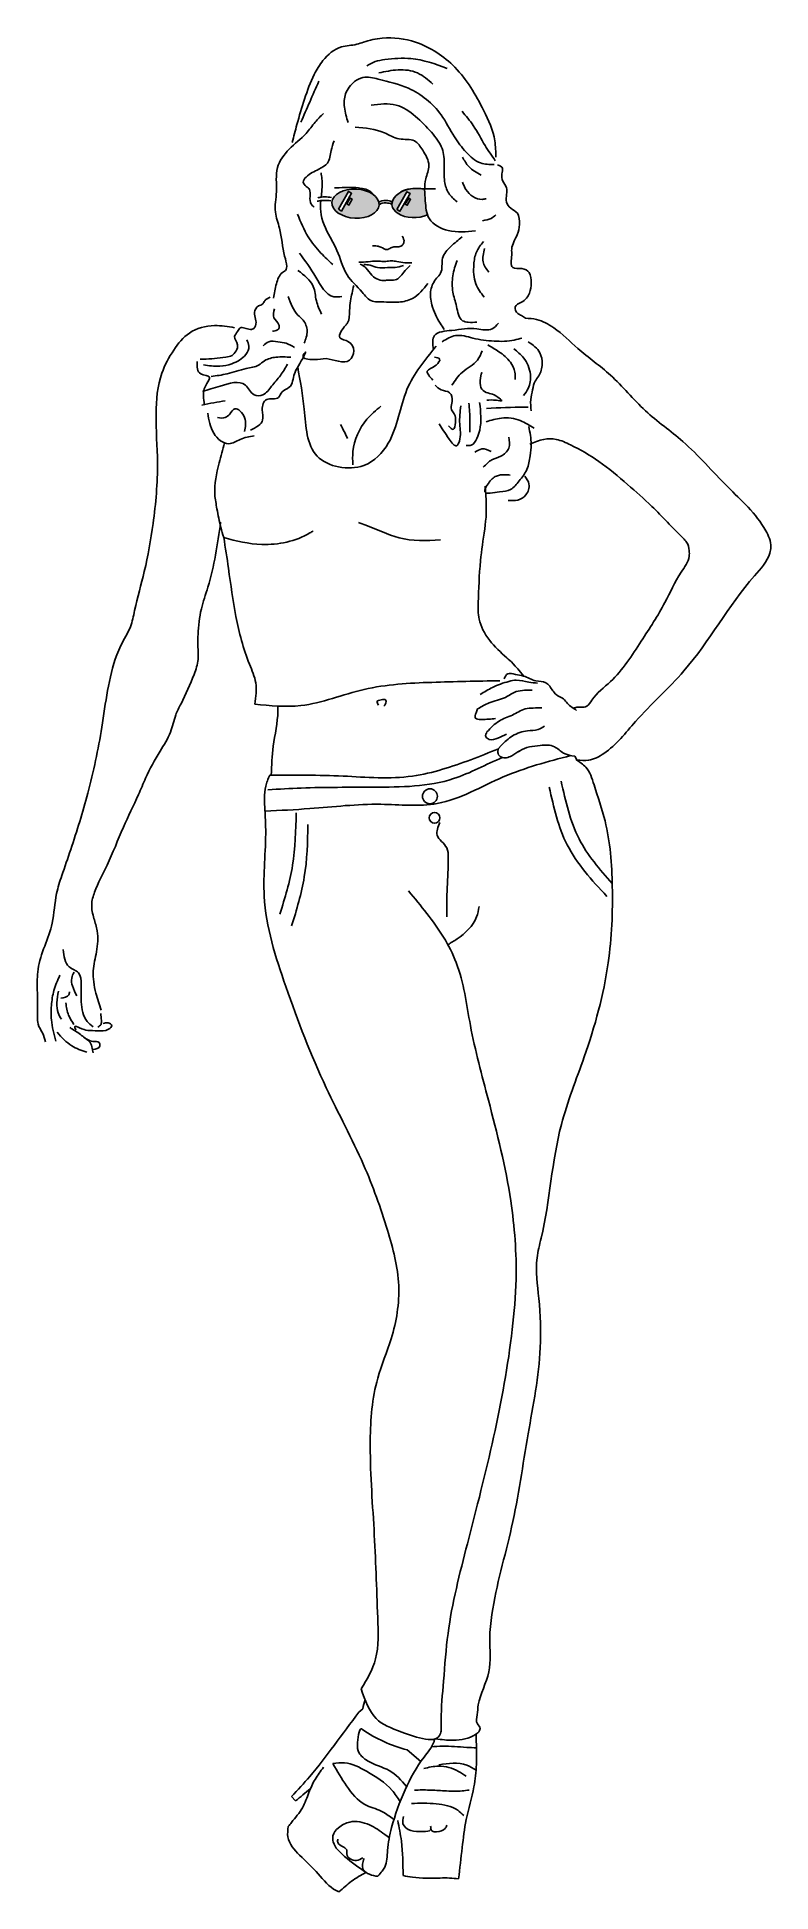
# Model space of a CAD drawing. Header units: millimetres. Extents: x -278 to 434, y 5 to 1805.
import ezdxf

# ---------------------------------------------------------------- set-up
doc = ezdxf.new("R2010")
doc.units = ezdxf.units.MM
doc.layers.add('ceco.net 135', color=7, linetype='Continuous')

msp = doc.modelspace()

# ---------------------------------------------------------------- hatches: boundary and pattern name
at = {"layer": 'ceco.net 135'}
h = msp.add_hatch(color=256, dxfattribs=at)
edge = h.paths.add_edge_path()
edge.add_ellipse((30.9, 1643), major_axis=(-22.9, 1.3), ratio=0.617445, start_angle=0, end_angle=360)
h.paths.add_polyline_path([(27.6, 1647.4), (24.4, 1641.7), (22.5, 1642.8), (25.7, 1648.4)], flags=16)
h.paths.add_polyline_path([(17.2, 1635.8), (14.2, 1637.6), (24.1, 1654.8), (27.1, 1653.1)], flags=16)
h = msp.add_hatch(color=256, dxfattribs=at)
edge = h.paths.add_edge_path()
edge.add_ellipse((89, 1643.7), major_axis=(-22.8, -1.6), ratio=0.617445, start_angle=232.1194, end_angle=491.4545)
edge.add_spline(control_points=[(100.8, 1632.1), (99.3, 1636.3), (98.6, 1645), (97.9, 1653.4), (98, 1657.1)], knot_values=[11.08301, 11.08301, 11.08301, 11.08301, 12.448252, 13.566037, 13.566037, 13.566037, 13.566037], degree=3, periodic=0)
h.paths.add_polyline_path([(82.5, 1648.2), (84.3, 1647.2), (81.1, 1641.5), (79.2, 1642.6)], flags=16)
h.paths.add_polyline_path([(73.9, 1635.6), (70.9, 1637.4), (80.8, 1654.6), (83.8, 1652.9)], flags=16)

# ---------------------------------------------------------------- linework, layer by layer
for p, q in [((172.2, 1117.3), (169.8, 1114.4)), ((34.1, 179.4), (37.8, 182.7)), ((80.9, 142.9), (94.4, 131.6)), ((-31.3, 97.6), (-27.3, 93.3)), ((66.3, 76.4), (68.2, 75.4)), ((59.3, 60.6), (63.7, 57.6))]:
    msp.add_line(p, q, dxfattribs=at)
for points in [[(14.2, 1637.6), (24.1, 1654.8), (27.1, 1653.1), (17.2, 1635.8)], [(22.5, 1642.8), (25.7, 1648.4), (27.6, 1647.4), (24.4, 1641.7)], [(70.9, 1637.4), (80.8, 1654.6), (83.8, 1652.9), (73.9, 1635.6)], [(79.2, 1642.6), (82.5, 1648.2), (84.3, 1647.2), (81.1, 1641.5)]]:
    msp.add_lwpolyline(points, close=True, dxfattribs=at)
for centre, radius in [((103.1, 1068), 7.23), ((107.6, 1047.1), 5.24)]:
    msp.add_circle(centre, radius, dxfattribs=at)
msp.add_arc((116.3, 278.6), 140.3, 235.8565, 255.3657, dxfattribs=at)
msp.add_ellipse((30.9, 1643), major_axis=(-22.9, 1.3), ratio=0.617445, dxfattribs=at)
msp.add_ellipse((89, 1643.7), major_axis=(-22.8, -1.6), ratio=0.617445, start_param=4.264599, end_param=8.353284, dxfattribs=at)
for points, knots in [([(-30.5, 1702.4), (-29.1, 1708.2), (-25.5, 1722.3), (-18.9, 1744.5), (-11.2, 1765.8), (-0.3, 1783.9), (14.2, 1796.7), (29.5, 1796.4), (42.2, 1801.1), (61.3, 1805.5), (94.2, 1801), (131.4, 1776.5), (152.9, 1739.5), (166.7, 1709.3), (167, 1693.3), (167.1, 1688)], [0, 0, 0, 0, 17.934493, 43.840756, 69.460957, 85.296797, 107.635666, 122.736291, 129.489248, 148.284286, 180.800823, 226.110122, 276.217611, 307.933197, 323.84431, 323.84431, 323.84431, 323.84431]), ([(42, 1776.8), (44.6, 1778.3), (50, 1781.4), (64.6, 1783.6), (88.6, 1785.5), (108.3, 1778.5), (119.9, 1774.3)], [0, 0, 0, 0, 8.880959, 18.521279, 43.862818, 80.354377, 80.354377, 80.354377, 80.354377]), ([(23.6, 1721.7), (22.2, 1726.6), (19.5, 1735.6), (19.9, 1750.6), (27.9, 1760.8), (39.7, 1767.2), (58.4, 1762.4), (86, 1756.2), (112.9, 1734.8), (125.2, 1709.1), (137.4, 1693.1), (150.4, 1681.1), (161, 1681), (165.6, 1681)], [0, 0, 0, 0, 15.287897, 28.22864, 43.119034, 51.999951, 66.969541, 97.595401, 138.53034, 163.470221, 182.233258, 199.607921, 213.096174, 213.096174, 213.096174, 213.096174]), ([(53.4, 1769.8), (59.6, 1771.2), (72, 1773.8), (91.8, 1771.7), (101.3, 1763.1), (106, 1758.9)], [0, 0, 0, 0, 19.100976, 38.201907, 56.669862, 56.669862, 56.669862, 56.669862]), ([(-22.1, 1722.2), (-19.3, 1728.7), (-13.5, 1741.9), (-7.7, 1755.1), (-4.7, 1761.9)], [0, 0, 0, 0, 21.114395, 43.337091, 43.337091, 43.337091, 43.337091]), ([(-48.9, 1551.4), (-48.1, 1556), (-46.4, 1564.6), (-42.9, 1575.1), (-36.2, 1578.4), (-35.7, 1584.7), (-40.1, 1597.5), (-40.8, 1615.7), (-48.9, 1635.9), (-44.5, 1655.7), (-48.1, 1677.9), (-33.8, 1697.1), (-18.4, 1708.5), (-9, 1721.7), (-3, 1727.8), (-0.3, 1730.5)], [0, 0, 0, 0, 14.210834, 26.648384, 31.225005, 34.243629, 44.365432, 72.10731, 87.995673, 107.870615, 131.215632, 152.418771, 174.89381, 189.002924, 200.590916, 200.590916, 200.590916, 200.590916]), ([(45.9, 1738.6), (54.3, 1739.6), (70.1, 1741.6), (89.8, 1728.1), (104, 1713.3), (116.4, 1698), (117.2, 1680.4), (116.4, 1665.9), (120.4, 1652.7), (126.4, 1647.4), (129.4, 1644.8)], [0, 0, 0, 0, 24.329117, 46.127581, 67.889309, 86.886541, 102.890379, 118.778235, 130.863464, 142.451457, 142.451457, 142.451457, 142.451457]), ([(134.3, 1732.6), (138.1, 1728.1), (146.8, 1717.9), (155.5, 1700.4), (163.2, 1689.4), (166.6, 1684.5)], [0, 0, 0, 0, 17.674583, 40.146423, 58.041979, 58.041979, 58.041979, 58.041979]), ([(30.5, 1717.2), (40.3, 1716.4), (55.4, 1715.2), (72.3, 1703.9), (88.5, 1706.7), (97, 1693.7), (104.4, 1681.1), (97, 1664.5), (98.5, 1647.3), (100.1, 1625.6), (122.6, 1614.2), (138.5, 1615.7), (147.2, 1616.5)], [0, 0, 0, 0, 28.82281, 44.404529, 59.431541, 71.385661, 87.421236, 100.663275, 122.007941, 139.825181, 161.453132, 187.772931, 187.772931, 187.772931, 187.772931]), ([(10.1, 1704.1), (9, 1701), (6.5, 1693.9), (5.8, 1681.9), (-6.3, 1675.4), (-14.9, 1671.9), (-21.3, 1664), (-17.2, 1659.8), (-12.7, 1656.5), (-13.5, 1649.7), (-13.4, 1643.1), (-10.3, 1640.5), (-9.2, 1639.6)], [0, 0, 0, 0, 9.962989, 22.658093, 32.886649, 47.570671, 53.026435, 58.139833, 62.343389, 69.203824, 76.727343, 80.9309, 80.9309, 80.9309, 80.9309]), ([(134.8, 1688), (136.6, 1684.8), (140.8, 1677.3), (148.4, 1673.1), (152.7, 1670.6)], [0, 0, 0, 0, 10.737328, 25.337654, 25.337654, 25.337654, 25.337654]), ([(168.6, 1680.8), (170.8, 1679.9), (174.9, 1678.1), (172.4, 1671.2), (173.4, 1664.6), (178.4, 1659), (177.5, 1651.7), (176.6, 1644.5), (181.3, 1637.8), (190.1, 1634.1), (190.3, 1622.8), (188.8, 1613.4), (184.3, 1606.2), (182.1, 1599.3), (183, 1591.4), (180.2, 1578.6), (192.5, 1581.3), (201.1, 1576.4), (201.6, 1566.1), (200.7, 1555.3), (194.1, 1547.6), (184, 1544), (187.4, 1536.3), (192.2, 1534.5), (194.6, 1532.8), (195.9, 1531.9)], [0, 0, 0, 0, 6.059664, 11.540993, 18.559136, 25.887102, 32.33838, 39.78217, 46.940398, 55.082213, 66.178976, 76.300779, 84.069173, 91.295034, 97.250054, 109.201452, 118.193621, 126.198615, 136.320419, 146.356645, 158.310766, 165.757055, 172.669515, 176.672004, 181.355417, 181.355417, 181.355417, 181.355417]), ([(-2.6, 1672.9), (-2.3, 1671), (-1, 1663.6), (-1.8, 1655.7), (-2.4, 1649.7), (-2.5, 1649.3)], [0, 0, 0, 0, 0.00571602, 0.02236747, 0.02362876, 0.02362876, 0.02362876, 0.02362876]), ([(47.6, 1652.1), (47.3, 1652.6), (45.1, 1656.1), (36.3, 1658.1), (25.9, 1659.1), (17.1, 1658.5), (11.9, 1658.4), (10.4, 1658.4)], [0.536094, 0.536094, 0.536094, 0.536094, 0.713762, 1.835677, 2.875102, 3.963442, 4.438847, 4.438847, 4.438847, 4.438847]), ([(73.9, 1653.6), (74.4, 1654), (77.3, 1656.1), (80.9, 1657), (84, 1657.3)], [0.361661, 0.361661, 0.361661, 0.361661, 0.562443, 1.45539, 1.45539, 1.45539, 1.45539]), ([(134.7, 1663.9), (135.7, 1661.4), (138.7, 1653.3), (149, 1646), (156.3, 1647.5), (157.6, 1647.7)], [0, 0, 0, 0, 7.990215, 26.275769, 30.223554, 30.223554, 30.223554, 30.223554]), ([(-6.4, 1645.4), (-5.2, 1645.6), (-1.8, 1646.3), (2.6, 1646.2), (5.8, 1645.9), (6.8, 1645.8)], [0, 0, 0, 0, 3.77188, 10.177409, 13.31946, 13.31946, 13.31946, 13.31946]), ([(-5.8, 1648.8), (-4.5, 1649), (-1.2, 1649.6), (3.3, 1649.6), (6.5, 1649.2), (7.5, 1649.1)], [0, 0, 0, 0, 3.77188, 10.177409, 13.31946, 13.31946, 13.31946, 13.31946]), ([(-2.8, 1646), (-3.1, 1642.4), (-3.7, 1630), (4.1, 1613.8), (15.2, 1594.7), (19.9, 1573.3), (35.6, 1560.3), (44.5, 1547.7), (58.1, 1547.9), (70.9, 1546.4), (89.3, 1550.5), (96.7, 1559.9), (101.1, 1565.6)], [0.026919, 0.026919, 0.026919, 0.026919, 0.0375341, 0.0641309, 0.0785064, 0.104224, 0.1263408, 0.1398188, 0.1460906, 0.1654182, 0.1792643, 0.200073, 0.200073, 0.200073, 0.200073]), ([(53.6, 1644), (54.9, 1645.8), (59.9, 1646.3), (64.6, 1645.8), (66.3, 1644.5)], [0.325498, 0.325498, 0.325498, 0.325498, 1.043937, 1.57416, 1.57416, 1.57416, 1.57416]), ([(53.8, 1642), (55.2, 1643.5), (59.9, 1643.9), (64.4, 1643.5), (66.1, 1642.3)], [0.368809, 0.368809, 0.368809, 0.368809, 1.043937, 1.562086, 1.562086, 1.562086, 1.562086]), ([(-25.5, 1632.7), (-22.4, 1625.2), (-16.7, 1611.5), (-4, 1595.7), (4.8, 1587.6), (8.7, 1584)], [0, 0, 0, 0, 24.196923, 44.352701, 60.151583, 60.151583, 60.151583, 60.151583]), ([(154.3, 1626.5), (157.2, 1626.9), (162, 1627.7), (165.7, 1630.8), (167.1, 1632.1)], [0, 0, 0, 0, 8.666882, 14.248821, 14.248821, 14.248821, 14.248821]), ([(47.4, 1602.1), (48.9, 1602), (51.6, 1602), (56.4, 1601), (60.8, 1597.1), (65.2, 1600.4), (69.3, 1601.5), (73.5, 1600.8), (76.8, 1602.8), (78.7, 1606.7), (77.3, 1609.6), (76.3, 1611.5)], [0, 0, 0, 0, 4.364479, 8.147594, 14.834951, 18.631726, 22.916981, 27.739688, 30.73013, 33.806469, 39.758959, 39.758959, 39.758959, 39.758959]), ([(134.3, 1610.8), (130.7, 1607.8), (123.5, 1601.9), (113, 1590.7), (116.2, 1577.2), (107.7, 1569.3), (102.6, 1558.9), (104.7, 1542.8), (110.6, 1530.3), (115.6, 1523), (117, 1521)], [0, 0, 0, 0, 14.42983, 28.336142, 42.863893, 49.220282, 61.873557, 76.299102, 95.850885, 103.009087, 103.009087, 103.009087, 103.009087]), ([(155.2, 1606.4), (152.5, 1603), (147.3, 1596.5), (145.1, 1581.8), (145.7, 1565.7), (152.6, 1556.4), (155.7, 1552.3)], [0, 0, 0, 0, 12.526892, 24.692948, 43.654849, 58.80698, 58.80698, 58.80698, 58.80698]), ([(-23.5, 1595), (-18.2, 1587.7), (-8.1, 1573.8), (3.3, 1551.5), (14.9, 1552.5), (17.7, 1552.8)], [0, 0, 0, 0, 28.221358, 53.865112, 61.809313, 61.809313, 61.809313, 61.809313]), ([(34.2, 1586.1), (37.2, 1586.2), (43, 1586.4), (50.3, 1587.7), (56, 1586.9), (60.8, 1586.9), (65.6, 1587.8), (71.8, 1586.9), (78.3, 1585.5), (83.2, 1585.5), (85.5, 1585.5)], [0, 0, 0, 0, 8.954363, 17.376409, 22.132796, 25.963202, 31.64401, 36.78045, 44.726776, 51.478067, 51.478067, 51.478067, 51.478067]), ([(35.5, 1584.4), (37.5, 1583.3), (42.1, 1580.5), (45.9, 1573.4), (52.7, 1568.8), (58.9, 1568.3), (64.2, 1569.2), (69.3, 1568.4), (74.4, 1571.7), (78.1, 1577.4), (81.7, 1580.9), (83.8, 1583)], [0, 0, 0, 0, 6.678283, 15.877162, 23.515011, 30.303122, 33.787854, 39.627498, 45.101865, 50.939654, 59.969218, 59.969218, 59.969218, 59.969218]), ([(38.8, 1584.1), (40.9, 1583.9), (45.6, 1583.5), (52.8, 1580), (59.8, 1581), (65.4, 1581), (70.7, 1580.7), (74.6, 1582.1), (77.3, 1583)], [0, 0, 0, 0, 6.448771, 13.891192, 23.376017, 26.841621, 30.854405, 39.126768, 39.126768, 39.126768, 39.126768]), ([(129.4, 1588), (127.8, 1583.1), (124.6, 1573.2), (124.5, 1557.4), (129.4, 1543.9), (131, 1529.6), (141.3, 1527.6), (146, 1527.8), (148.7, 1528)], [0, 0, 0, 0, 15.408364, 31.28846, 45.61164, 60.730254, 66.391167, 74.831881, 74.831881, 74.831881, 74.831881]), ([(156.2, 1599.4), (155, 1595), (152.8, 1586.7), (157.8, 1579.8), (160.2, 1576.6)], [0, 0, 0, 0, 12.98825, 24.316803, 24.316803, 24.316803, 24.316803]), ([(-25, 1578.1), (-18.9, 1573.6), (-8.7, 1566.1), (-8.1, 1548.6), (-4.1, 1540.1), (-2.2, 1535.9)], [0, 0, 0, 0, 21.413425, 35.62429, 49.449238, 49.449238, 49.449238, 49.449238]), ([(-51.9, 1552.2), (-54, 1551.3), (-57.2, 1550), (-59, 1545), (-64.7, 1544), (-68.3, 1537.6), (-66.5, 1532), (-65.4, 1526.9), (-66.5, 1521.7), (-73.4, 1520), (-80.6, 1525.2), (-83.6, 1518.3), (-88.8, 1513.4), (-82.2, 1506.9), (-84.9, 1500), (-88.7, 1494.9), (-100.6, 1493.5), (-110.6, 1492.1), (-118.9, 1492.2), (-119.9, 1492.2)], [0, 0, 0, 0, 6.472771, 10.051872, 14.492344, 22.068423, 28.595679, 31.614303, 37.891806, 41.506331, 51.547563, 55.817244, 61.605307, 70.085829, 76.224313, 82.201373, 88.342664, 110.279212, 113.258287, 113.258287, 113.258287, 113.258287]), ([(-71.2, 1423.2), (-65.8, 1426), (-56.9, 1430.5), (-61, 1443.1), (-57.1, 1456.2), (-43.5, 1451.7), (-41.1, 1462), (-30.3, 1464.2), (-29.5, 1477.5), (-24.7, 1485.3), (-14.3, 1503.4), (-23.2, 1492.6), (-7.4, 1490.7), (4.3, 1495), (23.8, 1484.5), (30.7, 1500.4), (25.8, 1510.3), (11, 1511.6), (19, 1522.7), (25.2, 1529.4), (24.8, 1538.7), (26.2, 1550.6), (28, 1558.6), (29.1, 1563.6)], [0, 0, 0, 0, 15.508216, 25.445703, 36.330325, 47.921307, 54.39264, 62.654979, 76.479927, 85.358099, 99.785136, 103.364237, 114.521231, 126.478746, 149.366793, 159.142694, 169.362409, 178.69015, 191.792795, 194.971028, 207.045555, 216.52649, 231.709241, 231.709241, 231.709241, 231.709241]), ([(-34.5, 1552.8), (-32.1, 1546.2), (-28.8, 1537.5), (-18.6, 1529.5), (-14.6, 1519), (-17.5, 1511.5), (-19.1, 1507.6)], [0, 0, 0, 0, 20.202901, 27.222797, 38.375454, 50.652453, 50.652453, 50.652453, 50.652453]), ([(-47.9, 1540.8), (-48.7, 1537.8), (-50.3, 1531.7), (-43.3, 1527.6), (-43, 1521.6), (-46.6, 1519.2), (-49.1, 1519.4), (-49.9, 1519.5)], [0, 0, 0, 0, 8.450872, 16.990232, 19.967742, 24.931892, 27.414455, 27.414455, 27.414455, 27.414455]), ([(245.7, 1103.2), (249.6, 1102.8), (258.9, 1102), (281, 1113.5), (306.8, 1147.9), (364.1, 1198.2), (396.5, 1260.1), (432.1, 1297), (435.1, 1313.5), (424, 1339), (389.7, 1368.6), (353.9, 1410.7), (310.5, 1440.8), (281.6, 1476.4), (248.5, 1499.6), (227.5, 1521.1), (209.3, 1531.1), (199.5, 1531.7), (195.9, 1531.9)], [0.112611, 0.112611, 0.112611, 0.112611, 1.262139, 2.883339, 7.236764, 14.041935, 25.539371, 28.190569, 28.799067, 30.452363, 36.109963, 42.281823, 46.976935, 51.819346, 55.907549, 59.001603, 60.856106, 61.926104, 61.926104, 61.926104, 61.926104]), ([(-86.6, 1522.6), (-93, 1523.7), (-107.8, 1526.3), (-131.2, 1520.2), (-146.7, 1500.5), (-160.8, 1474.7), (-164.2, 1436.3), (-159.8, 1387.8), (-164.5, 1336.4), (-172.8, 1288.5), (-182.4, 1255.8), (-187, 1230.7), (-195.9, 1217.6), (-208.9, 1186.1), (-213.9, 1136.7), (-227.6, 1073.4), (-242.2, 1025.8), (-253.5, 993.8), (-261.2, 970.4), (-262, 938.6), (-278.7, 909.4), (-278, 878.1), (-278.1, 862.8), (-278.1, 854.1)], [0, 0, 0, 0, 19.559105, 45.074436, 67.491921, 92.598676, 132.594193, 180.11031, 239.276292, 286.534637, 325.519479, 341.936543, 362.283365, 372.107216, 443.845615, 509.335613, 566.478129, 593.10518, 611.096186, 640.202976, 687.061875, 707.223823, 733.129798, 733.129798, 733.129798, 733.129798]), ([(106.5, 1501.3), (105.8, 1506.7), (104.5, 1518.7), (128.3, 1519.9), (144.7, 1523.4), (162.5, 1518.6), (167.8, 1524.8), (169.6, 1527)], [0.00056177, 0.00056177, 0.00056177, 0.00056177, 0.01442554, 0.03202122, 0.05639585, 0.07129118, 0.07937187, 0.07937187, 0.07937187, 0.07937187]), ([(115, 1509.1), (119.2, 1511.7), (128.4, 1517.5), (146.3, 1511.6), (164.9, 1509.2), (181.3, 1509.3), (190, 1511.9), (192.4, 1512.6)], [0, 0, 0, 0, 14.216645, 31.279447, 52.344425, 71.733835, 79.441512, 79.441512, 79.441512, 79.441512]), ([(-116.9, 1486.7), (-111.6, 1485.8), (-102.2, 1484.3), (-87.7, 1487.5), (-76.4, 1493.6), (-71.6, 1504.1), (-73.7, 1508.9), (-74.7, 1511)], [0, 0, 0, 0, 15.958001, 28.12985, 44.23906, 52.719582, 59.469676, 59.469676, 59.469676, 59.469676]), ([(-32, 1494), (-36.7, 1494.3), (-45.4, 1494.7), (-56.6, 1492.1), (-64.3, 1484.6), (-77.8, 1483.1), (-92.5, 1477.6), (-104, 1476), (-109.2, 1475.4)], [0, 0, 0, 0, 14.427798, 25.970758, 33.270176, 45.626853, 64.979339, 80.466322, 80.466322, 80.466322, 80.466322]), ([(-58.8, 1505.1), (-57.1, 1506.7), (-53.1, 1510.4), (-44.6, 1509), (-36.1, 1508), (-31.1, 1505.1), (-28.5, 1503.6)], [0, 0, 0, 0, 6.75208, 15.68926, 23.771752, 32.652711, 32.652711, 32.652711, 32.652711]), ([(-25.3, 1484.4), (-22.8, 1471.2), (-17.6, 1442.9), (-16.5, 1391.3), (37.8, 1380.9), (71, 1415.5), (75.4, 1463.6), (98.2, 1491.3), (109.1, 1504.6)], [0.0021355, 0.0021355, 0.0021355, 0.0021355, 0.0435672, 0.0905479, 0.1367707, 0.1688536, 0.2240104, 0.2745882, 0.2745882, 0.2745882, 0.2745882]), ([(106, 1471.9), (103, 1475.1), (96.9, 1481.5), (108.5, 1484.2), (114.7, 1492.8), (109.7, 1493.8), (107.5, 1494.2)], [0, 0, 0, 0, 10.049912, 20.379883, 27.274928, 32.62211, 32.62211, 32.62211, 32.62211]), ([(124.4, 1466.9), (127.4, 1471.4), (133.9, 1481.2), (148.8, 1487.8), (152.5, 1497), (153.7, 1500.2)], [0, 0, 0, 0, 15.89107, 34.96257, 44.95052, 44.95052, 44.95052, 44.95052]), ([(159.2, 1506), (162.8, 1503.9), (170.9, 1499.2), (181.1, 1491.1), (186.1, 1480.7), (186, 1474.7), (185.9, 1472.3)], [0, 0, 0, 0, 12.802296, 28.006754, 38.407181, 45.806966, 45.806966, 45.806966, 45.806966]), ([(184.5, 1502.2), (187.9, 1499.5), (195.9, 1493.1), (202, 1478.7), (200.1, 1464.9), (195.7, 1459), (194, 1456.8)], [0, 0, 0, 0, 12.95503, 30.473742, 44.014512, 52.411616, 52.411616, 52.411616, 52.411616]), ([(198.6, 1508.9), (203.1, 1505.8), (210.8, 1500.5), (212.7, 1487), (210.6, 1477.1), (204.2, 1470.4), (202.9, 1462), (200.4, 1452.6), (201.1, 1445.6), (201.4, 1442)], [0, 0, 0, 0, 15.442937, 26.556749, 38.596449, 44.653028, 53.452684, 63.117634, 74.034425, 74.034425, 74.034425, 74.034425]), ([(-122.8, 1489.8), (-123, 1484.8), (-123.3, 1476.3), (-108, 1476.6), (-113.6, 1468.5), (-117.7, 1461), (-116.7, 1453.6), (-116, 1448.2)], [0, 0, 0, 0, 12.351186, 21.491234, 27.951839, 33.642659, 48.911141, 48.911141, 48.911141, 48.911141]), ([(-117.7, 1460.9), (-112.3, 1462.5), (-99.4, 1466.3), (-76.7, 1473.7), (-70.1, 1456.1), (-57, 1456.6), (-50.6, 1466.8), (-41.7, 1475.7), (-37.5, 1483.4), (-35.3, 1487.2)], [0, 0, 0, 0, 17.720501, 42.347203, 54.960336, 63.44726, 75.446453, 88.699381, 101.64922, 101.64922, 101.64922, 101.64922]), ([(153.5, 1478.2), (153.7, 1482.1), (148.4, 1461.1), (161.4, 1459.2), (167.7, 1456.6), (175.4, 1450.7), (165.1, 1452.9), (161.1, 1452.5), (158.5, 1452.2)], [0, 0, 0, 0, 11.700121, 24.731976, 32.134925, 37.368836, 42.662875, 51.818891, 51.818891, 51.818891, 51.818891]), ([(108.1, 1467), (109.9, 1465.2), (113.8, 1461.3), (123.6, 1461.3), (125.7, 1451.7), (122, 1444), (128.4, 1437.8), (128, 1431.1), (126.7, 1421.4), (122.9, 1425.7), (121.1, 1427.6)], [0, 0, 0, 0, 7.535022, 16.11005, 24.909707, 31.33267, 39.990904, 46.336164, 53.349456, 59.124081, 59.124081, 59.124081, 59.124081]), ([(-118.5, 1447.4), (-114.6, 1448.3), (-107, 1450), (-99.3, 1451.1), (-95.6, 1451.6)], [0, 0, 0, 0, 12.151151, 23.313842, 23.313842, 23.313842, 23.313842]), ([(-112.6, 1439.7), (-111.6, 1433.1), (-109.7, 1420.6), (-94, 1406.5), (-80.6, 1415.6), (-72.2, 1416.9), (-67.6, 1417.7)], [0, 0, 0, 0, 20.394207, 38.051318, 49.87141, 63.868016, 63.868016, 63.868016, 63.868016]), ([(-76.9, 1421.9), (-76, 1426.3), (-74.1, 1434.7), (-85.4, 1447.8), (-90.8, 1439), (-95.9, 1434.3), (-100.5, 1435.1), (-103.2, 1435.5)], [0, 0, 0, 0, 13.572002, 26.185737, 33.385251, 38.818424, 46.456665, 46.456665, 46.456665, 46.456665]), ([(28.3, 1389.7), (28.1, 1393.9), (27.4, 1409.6), (37.2, 1431.2), (50.7, 1442.5), (55.5, 1446.5)], [0, 0, 0, 0, 12.72373, 46.920604, 65.529323, 65.529323, 65.529323, 65.529323]), ([(112, 1429.3), (114.7, 1425.1), (119, 1418.5), (128.6, 1405), (134, 1417.1), (131, 1429.3), (132.4, 1441), (133.1, 1446.9)], [0, 0, 0, 0, 17.769526, 27.507501, 32.397889, 49.296169, 66.926397, 66.926397, 66.926397, 66.926397]), ([(151.4, 1450.1), (152.4, 1440.9), (153.7, 1428.7), (148.9, 1415.5), (144.9, 1407.6), (140.1, 1408.3), (138.4, 1408.5)], [0, 0, 0, 0, 26.749771, 35.321323, 43.843335, 48.773536, 48.773536, 48.773536, 48.773536]), ([(140.9, 1449.4), (141.1, 1446.7), (141.7, 1440.6), (142, 1431.2), (141.9, 1424.5), (141.9, 1421.2)], [0, 0, 0, 0, 8.125917, 18.339134, 28.194326, 28.194326, 28.194326, 28.194326]), ([(158.1, 1444.4), (170.4, 1445), (183.9, 1445.5), (197.4, 1445.5), (198.6, 1445.5)], [0, 0, 0, 0, 36.991351, 40.51287, 40.51287, 40.51287, 40.51287]), ([(199, 1426.8), (200.2, 1421.1), (202.2, 1411.6), (200.3, 1397.6), (198.4, 1384.6), (190.1, 1374.6), (182.2, 1364.1), (170.7, 1364.1), (152.5, 1359.4), (160.3, 1373), (166.4, 1379.3), (174.9, 1380.3), (179.4, 1379.8), (181, 1379.7)], [0, 0, 0, 0, 17.421868, 28.734371, 42.479652, 55.660781, 67.610186, 78.383844, 92.822185, 101.650317, 112.118139, 120.686323, 125.629026, 125.629026, 125.629026, 125.629026]), ([(157.8, 1431.4), (162.6, 1432.9), (173.4, 1436.3), (190.4, 1434), (199.9, 1427.9), (204.2, 1425.1)], [0, 0, 0, 0, 15.203493, 33.680572, 48.968049, 48.968049, 48.968049, 48.968049]), ([(-96.4, 1410.8), (-98.1, 1404.4), (-102.6, 1388.1), (-107.5, 1366.3), (-103.3, 1345.5), (-100.9, 1331.5), (-98.1, 1322.4), (-97.1, 1319.1)], [0.250578, 0.250578, 0.250578, 0.250578, 2.249959, 5.353138, 6.747389, 8.587249, 9.610749, 9.610749, 9.610749, 9.610749]), ([(162.7, 1402.6), (159.6, 1404), (154.1, 1406.5), (149, 1403.3), (146.8, 1401.9)], [0, 0, 0, 0, 9.481713, 16.884648, 16.884648, 16.884648, 16.884648]), ([(154.9, 1387.4), (157.6, 1390.1), (162.4, 1395), (172.6, 1397.4), (181.5, 1405.2), (180.2, 1412.8), (179.6, 1416.6)], [0, 0, 0, 0, 10.999318, 20.154641, 31.108277, 42.019388, 42.019388, 42.019388, 42.019388]), ([(242.5, 1153.3), (243.9, 1153.9), (247.3, 1155.2), (251.9, 1154), (257.2, 1156), (263.2, 1167.1), (285.7, 1183.3), (307.3, 1217.2), (330.7, 1252.5), (343.1, 1281), (355.2, 1296.8), (355, 1307.4), (353.5, 1313.9), (339.6, 1327.3), (321.8, 1347.1), (294.1, 1371.6), (268.8, 1393), (244.9, 1406.7), (226.9, 1415), (212.6, 1415), (204.5, 1411.5), (200, 1409.6)], [0.0006934, 0.0006934, 0.0006934, 0.0006934, 0.0051872, 0.0113764, 0.0140202, 0.0217047, 0.0470812, 0.0965182, 0.1403934, 0.1737468, 0.1910388, 0.1966062, 0.2050203, 0.2102605, 0.2535776, 0.2853359, 0.3209957, 0.3528897, 0.3677749, 0.3798437, 0.3942286, 0.3942286, 0.3942286, 0.3942286]), ([(156.6, 1368.8), (158.9, 1346.9), (156.1, 1325.6), (151.2, 1292.7), (150.2, 1263), (149.6, 1239.2), (158.6, 1220.1), (175.8, 1203.9), (185.1, 1196), (194.3, 1184.6)], [0, 0, 0, 0, 1.084573, 2.313759, 4.018797, 4.734592, 5.591417, 6.318222, 6.782469, 6.782469, 6.782469, 6.782469]), ([(195.1, 1378.6), (196.9, 1376.2), (201.1, 1370.6), (197.4, 1359.9), (188.6, 1354.5), (182.4, 1354.8), (179.2, 1355)], [0, 0, 0, 0, 8.821396, 19.845912, 29.027631, 38.190409, 38.190409, 38.190409, 38.190409]), ([(-100.1, 1333.9), (-103.1, 1312.6), (-107.3, 1284), (-120, 1249.1), (-122.3, 1227.8), (-122.2, 1211.5), (-121.6, 1198.3), (-127.5, 1181), (-135.5, 1163.4), (-145, 1145.5), (-148, 1128.6), (-160.9, 1109.6), (-171.5, 1089.5), (-182.1, 1064.2), (-195.8, 1036.6), (-208.1, 1004.1), (-221.2, 980.4), (-226.5, 962.5), (-223.4, 949.7), (-218.5, 935.1), (-220, 917.5), (-225.3, 897.8), (-222.1, 878.3), (-218, 866), (-216.2, 860.5)], [0, 0, 0, 0, 64.290371, 86.212981, 111.210165, 127.739523, 135.368459, 150.480436, 181.78992, 193.735627, 211.0305, 232.089557, 261.882537, 279.248095, 314.240337, 354.396302, 383.127284, 395.636823, 409.046885, 421.537727, 441.877422, 460.595182, 482.359707, 499.65461, 499.65461, 499.65461, 499.65461]), ([(33.7, 1333.7), (36.1, 1332.9), (49.3, 1328.1), (74.3, 1315.4), (99.7, 1315.6), (113.3, 1316.9)], [5.894855, 5.894855, 5.894855, 5.894855, 6.192379, 7.54853, 9.123728, 9.123728, 9.123728, 9.123728]), ([(-97.1, 1319.1), (-85, 1315.6), (-57.2, 1309.2), (-26, 1315.5), (-11.3, 1324.9), (-10.3, 1325.5)], [0.570689, 0.570689, 0.570689, 0.570689, 2.04377, 3.924981, 4.069883, 4.069883, 4.069883, 4.069883]), ([(-97.1, 1319.1), (-95.5, 1309.2), (-91.5, 1283.6), (-86.4, 1241.9), (-76.5, 1205.2), (-64.1, 1177.9), (-66, 1164.5), (-67, 1157.5)], [0, 0, 0, 0, 3.023987, 7.7562, 12.564006, 14.478443, 16.537512, 16.537512, 16.537512, 16.537512]), ([(175.2, 1181.9), (176.1, 1184), (178.2, 1188.7), (186.6, 1185.7), (195.6, 1185.2), (204.5, 1178.9), (216.9, 1180), (221.2, 1171.6), (226.3, 1165.6), (232.6, 1163.5), (237.6, 1156.5), (242.4, 1153.3), (245.5, 1151.3)], [0, 0, 0, 0, 6.006469, 13.459161, 21.652345, 34.29389, 44.368943, 54.905495, 59.504599, 67.835846, 73.746372, 84.763692, 84.763692, 84.763692, 84.763692]), ([(-67, 1157.5), (-52, 1155.7), (-15.8, 1152.5), (39.5, 1175.6), (105, 1178.9), (149.1, 1179.8), (171.1, 1180.1)], [0.89895, 0.89895, 0.89895, 0.89895, 5.37842, 11.724539, 18.346019, 24.957924, 24.957924, 24.957924, 24.957924]), ([(149.4, 1152.8), (153.1, 1155), (161.5, 1160.1), (175.4, 1162.2), (185.4, 1170.1), (194.7, 1170.9), (199.9, 1171), (202.3, 1171.1)], [0, 0, 0, 0, 12.812593, 29.265712, 41.169474, 49.309946, 56.743359, 56.743359, 56.743359, 56.743359]), ([(152, 1166.8), (155.9, 1169.2), (164.6, 1174.6), (176.6, 1178.8), (188.6, 1181.5), (197.9, 1178.6), (204.8, 1178.1), (207.7, 1177.9)], [0, 0, 0, 0, 13.58622, 30.717517, 37.941779, 50.152492, 58.866876, 58.866876, 58.866876, 58.866876]), ([(-44.5, 1155.5), (-44.4, 1153.9), (-44.5, 1140.8), (-49.6, 1118.7), (-50.7, 1097.9), (-51, 1088.5)], [26.928774, 26.928774, 26.928774, 26.928774, 27.401601, 30.841546, 33.664247, 33.664247, 33.664247, 33.664247]), ([(53.3, 1156.5), (52.4, 1157.9), (50.4, 1160.8), (55.8, 1161.5), (60.8, 1162.9), (60.5, 1157.7), (59, 1156.1), (58.4, 1155.5)], [0, 0, 0, 0, 3.898799, 8.274443, 12.371752, 16.466927, 19.026892, 19.026892, 19.026892, 19.026892]), ([(149.4, 1152.8), (148.9, 1151.6), (147.7, 1148.9), (145.9, 1142.6), (156.6, 1142.4), (162.5, 1143), (166.7, 1143.4)], [0, 0, 0, 0, 4.07617, 9.416955, 14.867694, 28.957966, 28.957966, 28.957966, 28.957966]), ([(158.5, 1130.5), (162.1, 1134.4), (169.1, 1141.9), (183.3, 1146), (193.4, 1153.1), (203.6, 1153.7), (209.1, 1153.8), (211.9, 1153.9)], [0, 0, 0, 0, 15.666656, 29.906733, 43.609186, 51.401098, 60.071413, 60.071413, 60.071413, 60.071413]), ([(172.2, 1117.3), (175.7, 1120.7), (183, 1127.7), (196.1, 1132.1), (207.3, 1131.7), (212.3, 1134.7), (214.3, 1135.9)], [0, 0, 0, 0, 14.498554, 29.861963, 40.148741, 47.067744, 47.067744, 47.067744, 47.067744]), ([(158.5, 1130.5), (157.7, 1129), (156.1, 1125.9), (162.1, 1121.6), (169.5, 1124.6), (174.8, 1127), (177.5, 1128.3)], [0, 0, 0, 0, 4.617335, 9.119002, 17.63443, 26.846504, 26.846504, 26.846504, 26.846504]), ([(169.8, 1114.4), (169.3, 1112.6), (168.3, 1109.3), (173.9, 1104), (182.9, 1106.6), (193, 1115.1), (207.7, 1117.5), (223.8, 1118.2), (232.5, 1108.7), (240, 1107.5), (243.8, 1107)], [0, 0, 0, 0, 4.994537, 9.636894, 19.824243, 29.075428, 49.598443, 63.314057, 74.286, 85.562236, 85.562236, 85.562236, 85.562236]), ([(-56.7, 1053.6), (-42.3, 1054.3), (-4.8, 1056.1), (50.3, 1062.7), (116.2, 1055.1), (173.4, 1090.1), (217.7, 1101.7), (239.9, 1107.5)], [0, 0, 0, 0, 43.271338, 112.350247, 167.188009, 236.141922, 304.977516, 304.977516, 304.977516, 304.977516]), ([(-54.2, 1074.3), (-43.4, 1075), (-9.1, 1076.9), (50.7, 1076.6), (119.4, 1077.4), (157.6, 1099.1), (173.6, 1105.6)], [0, 0, 0, 0, 0.0324423, 0.1030651, 0.1807706, 0.2324872, 0.2324872, 0.2324872, 0.2324872]), ([(-52.5, 1088.4), (-28.8, 1088.6), (17.4, 1088.8), (74.1, 1083.5), (124.6, 1096.1), (151.8, 1106.8), (169.7, 1114.1)], [0, 0, 0, 0, 0.0714521, 0.1387449, 0.1685711, 0.2265067, 0.2265067, 0.2265067, 0.2265067]), ([(108.8, 153.5), (114.4, 152.8), (127.4, 151.1), (143, 154), (150.9, 160.4), (152.4, 164.7), (147.3, 168.8), (149.3, 177.3), (150, 194.3), (164.1, 217.5), (160.1, 248), (165.2, 295.3), (185.2, 360.1), (197.1, 447), (212.1, 520.8), (209.9, 577.9), (204.5, 613.8), (219.4, 669.2), (222.4, 737), (257.2, 822.5), (278.4, 899.5), (281.6, 977), (277.3, 1036.1), (264.2, 1073), (257.3, 1095.8), (248.4, 1101.3), (245, 1103.5)], [0, 0, 0, 0, 16.96958, 39.489519, 44.75729, 46.842393, 52.101716, 60.69889, 70.502778, 104.199774, 136.575628, 159.862751, 246.78509, 338.703237, 423.15793, 471.009904, 510.285628, 529.890839, 641.963501, 711.201151, 805.405279, 879.677255, 943.630315, 980.172669, 999.138285, 1011.000218, 1011.000218, 1011.000218, 1011.000218]), ([(-52.5, 1088.4), (-54, 1084.9), (-58.5, 1074.2), (-57.1, 1055.8), (-55.4, 1020.6), (-62.9, 962.1), (-35.8, 877.8), (-2.8, 791.3), (38.5, 715.9), (61.4, 651.5), (76.5, 594.5), (68.4, 544.7), (48, 497.7), (43.2, 434.2), (49.5, 356.7), (51.7, 286.8), (54.1, 232.5), (42.3, 211.3), (36.4, 202)], [0, 0, 0, 0, 1.140964, 3.462626, 5.349431, 11.805214, 20.828548, 31.397233, 39.701092, 46.470399, 51.945851, 57.145506, 61.204875, 67.267317, 75.943053, 84.507707, 88.502177, 91.736112, 91.736112, 91.736112, 91.736112]), ([(230.5, 1082.6), (234.9, 1063.2), (243.2, 1025.9), (267.8, 997.1), (280.2, 983.5)], [0, 0, 0, 0, 5.849811, 11.260822, 11.260822, 11.260822, 11.260822]), ([(219, 1076.8), (223.3, 1057.5), (232.3, 1017.1), (260.3, 986.7), (274.9, 970.9)], [0, 0, 0, 0, 58.498106, 121.706267, 121.706267, 121.706267, 121.706267]), ([(-26.8, 1052), (-27.1, 1034.9), (-27.9, 1001.4), (-37.7, 969.4), (-42.6, 953.7)], [0, 0, 0, 0, 51.032942, 100.003562, 100.003562, 100.003562, 100.003562]), ([(-15.3, 1040.6), (-15.7, 1023.5), (-16.5, 990), (-26.3, 958), (-31.2, 942.3)], [0, 0, 0, 0, 51.032942, 100.003562, 100.003562, 100.003562, 100.003562]), ([(112.7, 1042.5), (110.9, 1038.2), (106.9, 1028.6), (120.7, 1020.5), (121.1, 1001.7), (119.6, 979.8), (119.4, 960.5), (119.4, 951)], [0, 0, 0, 0, 12.468787, 27.728065, 37.511971, 66.518574, 95.004044, 95.004044, 95.004044, 95.004044]), ([(36.4, 202), (40, 190.7), (47.5, 171), (75.7, 159.8), (112.6, 146.7), (114.3, 164.8), (113.7, 181.4), (116.8, 212.4), (120.6, 270), (150, 382.8), (178.9, 496.2), (188.5, 608.5), (182.9, 683.8), (162.3, 765.1), (141.5, 841.2), (135, 896.5), (112.4, 940.3), (94.3, 961.7), (82.2, 976.2)], [0.635628, 0.635628, 0.635628, 0.635628, 3.925676, 6.716706, 10.492762, 11.005664, 11.803277, 15.58053, 20.241967, 29.146189, 50.391011, 55.263138, 62.894308, 72.923275, 80.3598, 86.605207, 89.362265, 95.005486, 95.005486, 95.005486, 95.005486]), ([(120.5, 924), (123.5, 925.8), (134.7, 932.4), (147.8, 944.8), (150.2, 957.7), (150.9, 961.2)], [0.422947, 0.422947, 0.422947, 0.422947, 1.483399, 4.331028, 5.37939, 5.37939, 5.37939, 5.37939]), ([(-253, 919.4), (-252.3, 912.8), (-251.3, 902.1), (-236, 898.1), (-235.3, 883.1), (-236, 868.2), (-233.4, 851.6), (-226, 845.9), (-223.9, 844.3)], [0, 0, 0, 0, 17.803411, 28.576265, 39.876642, 57.054987, 76.936771, 84.730432, 84.730432, 84.730432, 84.730432]), ([(-260.2, 830.5), (-262, 837.2), (-265, 848.6), (-264.8, 865.3), (-262.5, 880.2), (-258.4, 889.6), (-256.2, 894.4)], [0, 0, 0, 0, 20.925818, 34.936024, 49.87809, 65.689667, 65.689667, 65.689667, 65.689667]), ([(-242.5, 897.3), (-243.4, 895.4), (-245.5, 891.2), (-244.1, 882.8), (-241.3, 877.4), (-239.7, 874.3)], [0, 0, 0, 0, 6.139025, 13.717164, 24.332315, 24.332315, 24.332315, 24.332315]), ([(-257.6, 879), (-258.2, 875.2), (-259.4, 868.2), (-258.9, 858.4), (-256, 853.7), (-254.7, 851.7)], [0, 0, 0, 0, 11.585115, 21.34427, 28.255101, 28.255101, 28.255101, 28.255101]), ([(-255.4, 872.1), (-252.1, 872.6), (-247.6, 873.2), (-247, 877.2), (-246.8, 878.3)], [0, 0, 0, 0, 8.542761, 11.505216, 11.505216, 11.505216, 11.505216]), ([(-250.5, 867.6), (-249.9, 863.5), (-248.7, 855.9), (-244.6, 849.5), (-242.7, 846.7)], [0, 0, 0, 0, 12.311396, 22.549861, 22.549861, 22.549861, 22.549861]), ([(-278.1, 854.1), (-278.1, 851.7), (-278, 846), (-272.6, 838.7), (-271, 832.7), (-270.2, 829.7)], [0, 0, 0, 0, 7.194781, 16.835104, 25.923625, 25.923625, 25.923625, 25.923625]), ([(-214.1, 847.4), (-212.6, 847.9), (-209.8, 848.9), (-204, 845.6), (-211.2, 839.8), (-218.9, 840.8), (-229.3, 840.4), (-234.8, 842.3), (-242.7, 846), (-241.3, 842.5), (-240.6, 841.6), (-240.3, 841.3)], [0, 0, 0, 0, 4.727407, 9.113985, 13.948167, 24.47003, 34.181127, 42.478672, 47.273893, 49.546031, 50.841494, 50.841494, 50.841494, 50.841494]), ([(-216.6, 857.4), (-216.4, 855.2), (-216, 851.7), (-215.6, 846.2), (-218.2, 844.8), (-219.5, 844.1)], [0, 0, 0, 0, 6.863233, 10.831171, 14.9284, 14.9284, 14.9284, 14.9284]), ([(-258.9, 839.1), (-254.5, 834.1), (-246.5, 825.2), (-235.2, 821.4), (-230.1, 819.7)], [0, 0, 0, 0, 19.363381, 35.230158, 35.230158, 35.230158, 35.230158]), ([(-246.7, 843.6), (-245.7, 843.1), (-241.1, 840.3), (-234.2, 835.7), (-226.5, 829), (-217.9, 830.8), (-216.5, 823.5), (-221.2, 822.6), (-224.5, 822.3)], [0.63821, 0.63821, 0.63821, 0.63821, 0.754293, 1.23067, 1.658867, 1.901933, 2.031685, 2.350556, 2.350556, 2.350556, 2.350556]), ([(-223.8, 819), (-224.6, 823.1), (-225.8, 829.6), (-231.2, 833.1), (-233.2, 834.4)], [0, 0, 0, 0, 11.817332, 18.720207, 18.720207, 18.720207, 18.720207]), ([(-31.3, 97.6), (-25.3, 103.9), (-10.4, 119.6), (10.4, 147.7), (26.1, 168.7), (34.1, 179.4)], [0, 0, 0, 0, 26.177592, 64.586257, 104.798215, 104.798215, 104.798215, 104.798215]), ([(37.6, 162.5), (34.9, 166.1), (32.1, 148.6), (33.2, 139.5), (45.6, 128.5), (64.8, 125.1), (75.3, 113.2), (80.4, 107.2)], [0, 0, 0, 0, 0.01344526, 0.02379377, 0.03464882, 0.05790545, 0.08090029, 0.08090029, 0.08090029, 0.08090029]), ([(52.6, 20.1), (55.8, 24.1), (61.6, 30.6), (61.5, 47.6), (66.6, 72.7), (77.8, 103.8), (92.7, 130.9), (105.6, 145.8), (107.5, 152.3), (107.8, 153.4)], [0, 0, 0, 0, 0.928599, 2.564848, 4.802702, 8.684922, 12.369412, 14.104602, 14.424235, 14.424235, 14.424235, 14.424235]), ([(104.7, 145.8), (108.2, 146.1), (119.5, 146.9), (134.1, 145.3), (145.1, 144.9), (148.3, 144.8)], [0.562002, 0.562002, 0.562002, 0.562002, 1.618043, 3.982543, 4.932531, 4.932531, 4.932531, 4.932531]), ([(147.9, 158.1), (148, 154.8), (148.4, 145), (148.6, 127.9), (146.1, 103.2), (137.8, 77), (134.3, 46.9), (132.1, 27.8), (130.9, 17.7)], [0.946053, 0.946053, 0.946053, 0.946053, 1.929203, 3.896139, 6.072618, 9.345633, 12.088389, 15.138115, 15.138115, 15.138115, 15.138115]), ([(8.9, 129.5), (12.7, 130), (24.2, 131.6), (44.2, 120.8), (63.4, 108.8), (71.8, 96.5), (74.2, 92.7)], [0, 0, 0, 0, 0.01144125, 0.0342443, 0.065175, 0.07854634, 0.07854634, 0.07854634, 0.07854634]), ([(8.9, 129.5), (13.1, 122.2), (21.6, 107.8), (36.3, 88.9), (55, 85), (62.9, 79), (66.3, 76.4)], [0, 0, 0, 0, 25.440347, 50.761515, 67.716772, 80.486754, 80.486754, 80.486754, 80.486754]), ([(97.1, 124.7), (101.9, 125.8), (113.2, 128.5), (128, 124.2), (135.9, 118.8), (138.4, 117.2)], [0, 0, 0, 0, 14.752937, 34.705475, 43.549085, 43.549085, 43.549085, 43.549085]), ([(111.7, 128.3), (121.1, 129.7), (134.1, 131.5), (144.9, 124.9), (147.9, 123)], [0, 0, 0, 0, 0.02716075, 0.03747937, 0.03747937, 0.03747937, 0.03747937]), ([(-0.2, 125.9), (-3.1, 122.1), (-8.8, 114.6), (-14.9, 100.9), (-19.9, 85.6), (-28.7, 75.7), (-33.4, 69.8), (-34.4, 68.5)], [0, 0, 0, 0, 14.408168, 28.312252, 44.533296, 62.239024, 67.277891, 67.277891, 67.277891, 67.277891]), ([(85.2, 90.8), (93.2, 91), (108.3, 91.4), (126.9, 87.7), (134.1, 80.9), (136, 79)], [0, 0, 0, 0, 24.012399, 45.801694, 53.612518, 53.612518, 53.612518, 53.612518]), ([(88, 103.8), (92.9, 103.9), (102.6, 104), (118, 102.9), (131, 102.5), (138.9, 103.5), (141.1, 103.8)], [0, 0, 0, 0, 14.562899, 29.147081, 46.465158, 53.20231, 53.20231, 53.20231, 53.20231]), ([(41, 23.9), (34, 28.8), (22.2, 37.1), (9.4, 49.2), (8.1, 60.9), (14.8, 68.5), (27.2, 75), (44.7, 71.4), (54.5, 64.1), (59.3, 60.6)], [0, 0, 0, 0, 25.847566, 43.792317, 49.706214, 59.311685, 71.631783, 90.723879, 108.411021, 108.411021, 108.411021, 108.411021]), ([(71.9, 74.3), (73.2, 67.6), (76.8, 50), (76.9, 32), (77, 20.8)], [0, 0, 0, 0, 20.373064, 53.848, 53.848, 53.848, 53.848]), ([(77.4, 78.2), (76.8, 75.8), (75.5, 69.9), (85.4, 62.6), (93.9, 64), (104.6, 63.4), (103.9, 67.5), (103.7, 68.8)], [0, 0, 0, 0, 7.09191, 17.124275, 29.350979, 36.608274, 40.148764, 40.148764, 40.148764, 40.148764]), ([(-34.4, 68.5), (-34.9, 65), (-36.3, 54.4), (-22.2, 38.7), (-5.4, 23.8), (5.6, 8.9), (13.9, 5.4), (14.8, 5)], [0, 0, 0, 0, 10.235618, 31.298855, 56.896881, 80.629031, 83.696865, 83.696865, 83.696865, 83.696865]), ([(38, 38.2), (36, 36.9), (30.9, 33.5), (20.8, 38.9), (23.1, 46), (18.5, 49.3), (13, 51.4), (13.5, 55.2), (13.6, 56.3)], [0, 0, 0, 0, 6.873202, 18.224321, 22.158199, 26.053541, 33.612686, 36.759788, 36.759788, 36.759788, 36.759788]), ([(103.7, 66.8), (104.2, 65.8), (105.2, 63.2), (111.3, 63.2), (117.5, 64.5), (119, 68.5), (119.5, 69.6)], [0, 0, 0, 0, 3.172008, 7.572435, 16.416742, 19.935662, 19.935662, 19.935662, 19.935662]), ([(39.2, 37.4), (38, 33.6), (36.1, 27), (44.6, 21.3), (49.8, 20.5), (52.6, 20.1)], [0, 0, 0, 0, 10.6506, 18.209745, 26.706001, 26.706001, 26.706001, 26.706001]), ([(14.8, 5), (18.8, 8.6), (26.8, 15.9), (36.1, 21.3), (41, 23.9)], [0.00218833, 0.00218833, 0.00218833, 0.00218833, 0.01813968, 0.0346139, 0.0346139, 0.0346139, 0.0346139]), ([(77, 20.8), (80, 20.2), (91.9, 17.9), (107.2, 18.4), (122.1, 18.6), (128, 18), (130.9, 17.7)], [0, 0, 0, 0, 9.188377, 36.357676, 45.435334, 54.100725, 54.100725, 54.100725, 54.100725])]:
    msp.add_open_spline(points, degree=3, knots=knots, dxfattribs=at)
for points in [[(95.3, 1657.5), (99.8, 1657.5), (104.1, 1657.4), (108.4, 1657.3)], [(16.4, 1428.7), (18.7, 1424.2), (20.9, 1419.6), (23.2, 1415.1)], [(188.8, 1111.3), (189.2, 1111.4), (189.6, 1111.5), (190.1, 1111.7)], [(243.8, 1107), (244.5, 1105.6), (245.2, 1104.2), (245.9, 1102.9)], [(37.8, 182.7), (38.5, 185.6), (39.3, 188.5), (40.1, 191.5)], [(-27.3, 93.3), (-22.6, 97.2), (-17.9, 101.1), (-13.2, 105.1)]]:
    msp.add_open_spline(points, degree=3, dxfattribs=at)

doc.saveas('drawing.dxf')
